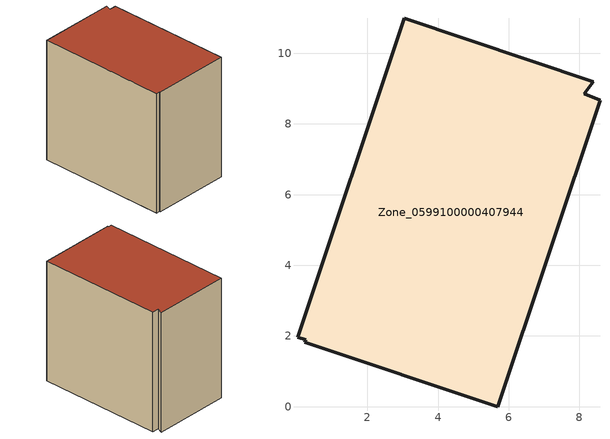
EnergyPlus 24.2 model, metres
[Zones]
Zone_0599100000407944
 floor ground (C_G): 0.26,1.89 0.02,1.97 3.04,10.99 8.39,9.2 8.14,8.85 8.59,8.67 5.69,0 0.23,1.82 z0
 wall outside (C_F): 5.69,0 8.59,8.67 8.14,8.85 8.39,9.2 3.04,10.99 0.02,1.97 0.26,1.89 0.23,1.82 5.69,0 z0:8.94
 roof outside (C_R): 0.02,1.97 0.26,1.89 0.23,1.82 5.69,0 8.59,8.67 8.14,8.85 8.39,9.2 3.04,10.99 z8.94
[BUILDING]
Pand.0599100000407944: North Axis=0; Terrain=City; Loads Convergence Tolerance Value=0.04; Temperature Convergence Tolerance Value=0.4; Solar Distribution=FullExterior; Maximum Number of Warmup Days=25; Minimum Number of Warmup Days=1
[Site:Location]
Rotterdam.The.Hague.AP_ZH_NLD Design_Conditions: Latitude=51.96; Longitude=4.45; Time Zone=1; Elevation=-4.5
[SITE:GROUNDTEMPERATURE:BUILDINGSURFACE]
18, 18, 18, 18, 18, 18, 18, 18, 18, 18, 18, 18
[MATERIAL] Thermal Absorptance=0.9; Solar Absorptance=0.7; Visible Absorptance=0.7
Name | Roughness | Thickness | Conductivity | Density | Specific Heat
G.TC.1992-2005 | MediumSmooth | 0.15 | 0.06 | 540 | 1210
F.TC.1992-2005 | Rough | 0.3 | 0.12 | 1920 | 840
R.TC.1992-2005 | MediumRough | 0.2 | 0.08 | 1500 | 1000
[CONSTRUCTION]
C_G: G.TC.1992-2005
C_F: F.TC.1992-2005
C_R: R.TC.1992-2005
[ZONE]
Zone_0599100000407944: Type=1; Multiplier=1; Ceiling Height=Autocalculate; Volume=Autocalculate; Floor Area=autocalculate; Part of Total Floor Area=Yes
[ZONEINFILTRATION:DESIGNFLOWRATE]
Infil_Zone_0599100000407944: Zone or ZoneList or Space or SpaceList=Zone_0599100000407944; Schedule=AlwaysOn; Design Flow Rate Calculation Method=Flow/Area; Flow Rate per Floor Area=0.0015; Constant Term Coefficient=1; Temperature Term Coefficient=0; Velocity Term Coefficient=0; Velocity Squared Term Coefficient=0
[HVACTEMPLATE:ZONE:IDEALLOADSAIRSYSTEM]
Zone_0599100000407944: Maximum Heating Supply Air Temperature=50; Minimum Cooling Supply Air Temperature=13; Maximum Heating Supply Air Humidity Ratio=0.0156; Minimum Cooling Supply Air Humidity Ratio=0.0077; Heating Limit=NoLimit; Cooling Limit=NoLimit; Dehumidification Control Type=ConstantSensibleHeatRatio; Cooling Sensible Heat Ratio=0.7; Dehumidification Setpoint=60; Humidification Control Type=None; Humidification Setpoint=30; Outdoor Air Method=None; Outdoor Air Flow Rate per Person=0.00944; Outdoor Air Flow Rate per Zone Floor Area=0; Outdoor Air Flow Rate per Zone=0; Demand Controlled Ventilation Type=None; Outdoor Air Economizer Type=NoEconomizer; Heat Recovery Type=None; Sensible Heat Recovery Effectiveness=0.7; Latent Heat Recovery Effectiveness=0.65
[ZONECONTROL:THERMOSTAT]
ThermostatControl_Zone_0599100000407944: Zone or ZoneList=Zone_0599100000407944; Control Type Schedule=DualSetpointControlType; Control 1=Thermostat_Zone_0599100000407944; Temperature Difference Between Cutout And Setpoint=0
[THERMOSTATSETPOINT:DUALSETPOINT]
Thermostat_Zone_0599100000407944: Heating Setpoint Temperature Schedule=HeatingSetpoint_Zone_0599100000407944; Cooling Setpoint Temperature Schedule=CoolingSetpoint_Zone_0599100000407944
[SCHEDULE:COMPACT]
HeatingSetpoint_Zone_0599100000407944: Through: 12/31, For: AllDays, Until: 24:00, 21
CoolingSetpoint_Zone_0599100000407944: Through: 12/31, For: AllDays, Until: 24:00, 24
DualSetpointControlType: Through: 12/31, For: AllDays, Until: 24:00, 4
AlwaysOn: Through: 12/31, For: AllDays, Until: 24:00, 1
